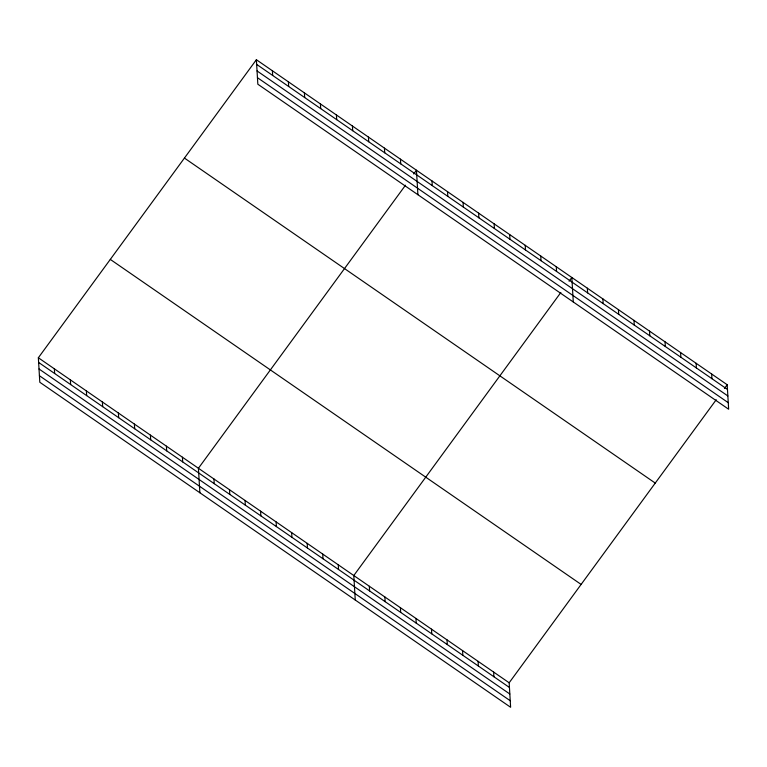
<?xml version="1.0" encoding="UTF-8"?>
<svg xmlns="http://www.w3.org/2000/svg" width="767" height="767" viewBox="0 0 767 767"><rect width="100%" height="100%" fill="white"/><g stroke="black" fill="none" stroke-linecap="round" stroke-linejoin="round"><path stroke-width="1.15" d="M716.234 399.722L509.163 682.783L510.621 707.279L39.807 382.263L38.35 357.767L256.379 59.721L727.193 384.737L728.65 409.233L257.837 84.217L256.379 59.721M405.494 185.211L198.423 468.273L199.88 492.769M413.72 173.965L416.452 170.226L417.91 194.722M560.859 292.467L353.798 575.528L355.255 600.024M569.085 281.221L571.827 277.481L573.285 301.977M724.451 388.486L727.193 384.737M256.657 64.399L727.471 389.415M257.05 70.938L727.864 395.954M257.444 77.678L728.257 402.694M184.425 158.069L655.248 483.085M110.304 259.409L581.118 584.425M38.35 357.767L509.163 682.783M38.628 362.446L509.441 687.472M39.021 368.985L509.834 694.01M39.414 375.725L510.237 700.741M711.661 374.008L711.939 378.697M696.12 363.28L696.398 367.968M680.588 352.561L680.866 357.24M665.047 341.833L665.325 346.521M649.505 331.104L649.793 335.793M633.973 320.376L634.251 325.064M618.432 309.657L618.71 314.336M602.9 298.929L603.178 303.617M587.359 288.2L587.637 292.889M556.286 266.753L556.564 271.441M540.754 256.025L541.032 260.713M525.213 245.306L525.491 249.984M509.681 234.577L509.959 239.256M494.14 223.849L494.418 228.537M478.608 213.121L478.886 217.809M493.632 672.055L493.91 676.743M463.067 202.402L463.345 207.08M478.09 661.336L478.368 666.015M447.525 191.673L447.813 196.362M462.559 650.608L462.837 655.286M431.994 180.945L432.272 185.633M447.017 639.879L447.295 644.568M431.485 629.151L431.763 633.839M400.451 159.172L400.729 163.86M415.944 618.432L416.222 623.111M384.44 148.117L384.718 152.806M400.403 607.704L400.681 612.392M368.428 137.072L368.716 141.751M384.871 596.975L385.149 601.664M352.427 126.018L352.705 130.706M369.33 586.256L369.608 590.935M336.416 114.973L336.694 119.652M320.414 103.919L320.692 108.607M338.257 564.8L338.535 569.488M304.403 92.865L304.681 97.553M322.725 554.071L323.003 558.76M288.392 81.82L288.67 86.498M307.183 543.352L307.462 548.031M272.39 70.765L272.668 75.454M291.652 532.624L291.93 537.312M276.11 521.896L276.388 526.584M260.579 511.177L260.857 515.855M245.037 500.448L245.315 505.137M229.506 489.72L229.784 494.408M213.964 479.001L214.242 483.68M182.421 457.218L182.699 461.907M166.41 446.173L166.688 450.852M150.409 435.119L150.687 439.807M134.398 424.065L134.676 428.753M118.386 413.02L118.664 417.699M102.385 401.966L102.663 406.654M86.374 390.921L86.652 395.599M70.363 379.866L70.641 384.555M54.361 368.812L54.639 373.5"/></g></svg>
